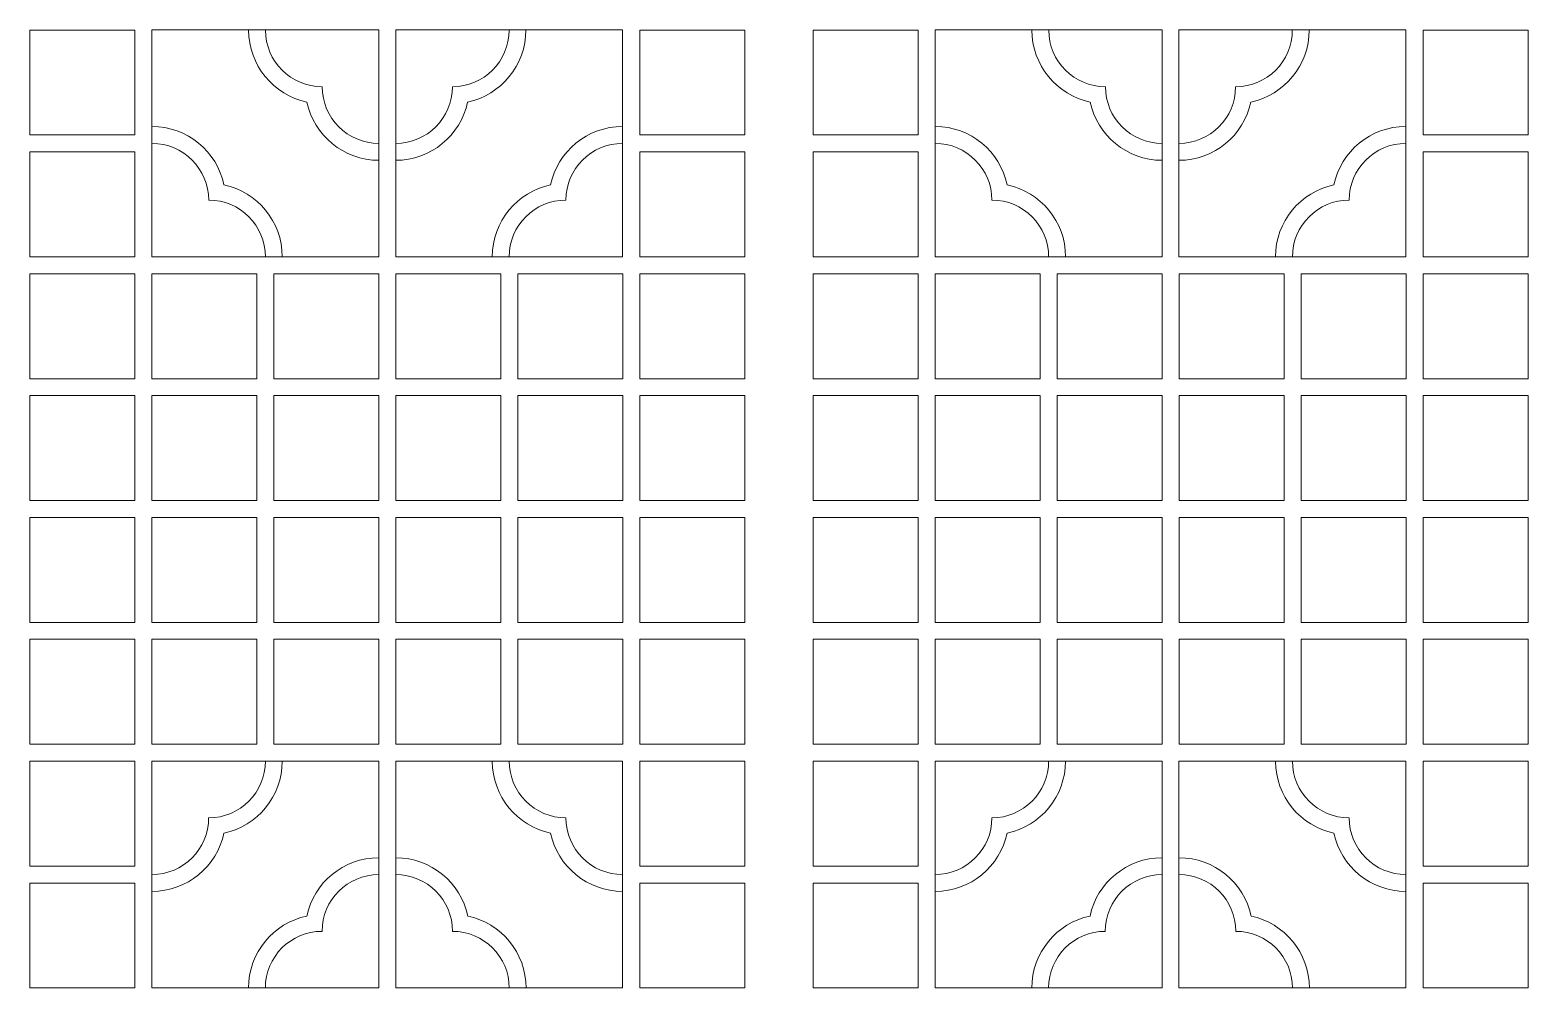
# Model space of a CAD drawing. Header units: centimetres. Extents: x -80 to 80, y -103 to 103.
# Drawn here: x -79.9 to 79.9, y -103.1 to -0.9 of the extents above; entities that cross this region are included whole.
import ezdxf

# ---------------------------------------------------------------- set-up
doc = ezdxf.new("R2010")
doc.units = ezdxf.units.CM
doc.header["$MEASUREMENT"] = 0
doc.layers.add('layer 1', color=7, linetype='Continuous')

msp = doc.modelspace()

# ---------------------------------------------------------------- linework, layer by layer
at = {"layer": 'layer 1', "color": 142, "lineweight": 9}
for points in [[(-79.88879, -12.10189), (-68.68879, -12.10189), (-68.68879, -0.90189), (-79.88879, -0.90189), (-79.88879, -12.10189)], [(-14.84901, -12.10189), (-3.64901, -12.10189), (-3.64901, -0.90189), (-14.84901, -0.90189), (-14.84901, -12.10189)], [(-79.88879, -25.10189), (-68.68879, -25.10189), (-68.68879, -13.90189), (-79.88879, -13.90189), (-79.88879, -25.10189)], [(-79.88879, -38.10189), (-68.68879, -38.10189), (-68.68879, -26.90189), (-79.88879, -26.90189), (-79.88879, -38.10189)], [(-66.87553, -38.10189), (-55.67553, -38.10189), (-55.67553, -26.90189), (-66.87553, -26.90189), (-66.87553, -38.10189)], [(-53.87553, -38.10189), (-42.67553, -38.10189), (-42.67553, -26.90189), (-53.87553, -26.90189), (-53.87553, -38.10189)], [(-40.86227, -38.10189), (-29.66227, -38.10189), (-29.66227, -26.90189), (-40.86227, -26.90189), (-40.86227, -38.10189)], [(-27.86227, -38.10189), (-16.66227, -38.10189), (-16.66227, -26.90189), (-27.86227, -26.90189), (-27.86227, -38.10189)], [(-14.84901, -38.10189), (-3.64901, -38.10189), (-3.64901, -26.90189), (-14.84901, -26.90189), (-14.84901, -38.10189)], [(-79.88879, -51.10189), (-68.68879, -51.10189), (-68.68879, -39.90189), (-79.88879, -39.90189), (-79.88879, -51.10189)], [(-53.87553, -51.10189), (-42.67553, -51.10189), (-42.67553, -39.90189), (-53.87553, -39.90189), (-53.87553, -51.10189)], [(-27.86227, -51.10189), (-16.66227, -51.10189), (-16.66227, -39.90189), (-27.86227, -39.90189), (-27.86227, -51.10189)], [(-79.88879, -64.10189), (-68.68879, -64.10189), (-68.68879, -52.90189), (-79.88879, -52.90189), (-79.88879, -64.10189)], [(-66.87553, -64.10189), (-55.67553, -64.10189), (-55.67553, -52.90189), (-66.87553, -52.90189), (-66.87553, -64.10189)], [(-53.87553, -64.10189), (-42.67553, -64.10189), (-42.67553, -52.90189), (-53.87553, -52.90189), (-53.87553, -64.10189)], [(-40.86227, -64.10189), (-29.66227, -64.10189), (-29.66227, -52.90189), (-40.86227, -52.90189), (-40.86227, -64.10189)], [(-27.86227, -64.10189), (-16.66227, -64.10189), (-16.66227, -52.90189), (-27.86227, -52.90189), (-27.86227, -64.10189)], [(-14.84901, -64.10189), (-3.64901, -64.10189), (-3.64901, -52.90189), (-14.84901, -52.90189), (-14.84901, -64.10189)], [(-79.88879, -77.10189), (-68.68879, -77.10189), (-68.68879, -65.90189), (-79.88879, -65.90189), (-79.88879, -77.10189)], [(-53.87553, -77.10189), (-42.67553, -77.10189), (-42.67553, -65.90189), (-53.87553, -65.90189), (-53.87553, -77.10189)], [(-27.86227, -77.10189), (-16.66227, -77.10189), (-16.66227, -65.90189), (-27.86227, -65.90189), (-27.86227, -77.10189)], [(-79.88879, -90.10189), (-68.68879, -90.10189), (-68.68879, -78.90189), (-79.88879, -78.90189), (-79.88879, -90.10189)], [(-66.87773, -103.09812), (-42.67773, -103.09812), (-42.67773, -78.89812), (-66.87773, -78.89812), (-66.87773, -103.09812)], [(-40.87773, -103.09812), (-16.67773, -103.09812), (-16.67773, -78.89812), (-40.87773, -78.89812), (-40.87773, -103.09812)], [(-14.84901, -90.10189), (-3.64901, -90.10189), (-3.64901, -78.90189), (-14.84901, -78.90189), (-14.84901, -90.10189)], [(-79.88879, -103.10189), (-68.68879, -103.10189), (-68.68879, -91.90189), (-79.88879, -91.90189), (-79.88879, -103.10189)]]:
    msp.add_lwpolyline(points, close=True, dxfattribs=at)
at = {"layer": 'layer 1', "color": 242, "lineweight": 9}
for points in [[(3.64902, -12.10189), (14.84902, -12.10189), (14.84902, -0.90189), (3.64902, -0.90189), (3.64902, -12.10189)], [(68.6888, -12.10189), (79.8888, -12.10189), (79.8888, -0.90189), (68.6888, -0.90189), (68.6888, -12.10189)], [(3.64902, -25.10189), (14.84902, -25.10189), (14.84902, -13.90189), (3.64902, -13.90189), (3.64902, -25.10189)], [(3.64902, -38.10189), (14.84902, -38.10189), (14.84902, -26.90189), (3.64902, -26.90189), (3.64902, -38.10189)], [(16.66228, -38.10189), (27.86228, -38.10189), (27.86228, -26.90189), (16.66228, -26.90189), (16.66228, -38.10189)], [(29.66228, -38.10189), (40.86228, -38.10189), (40.86228, -26.90189), (29.66228, -26.90189), (29.66228, -38.10189)], [(42.67554, -38.10189), (53.87554, -38.10189), (53.87554, -26.90189), (42.67554, -26.90189), (42.67554, -38.10189)], [(55.67554, -38.10189), (66.87554, -38.10189), (66.87554, -26.90189), (55.67554, -26.90189), (55.67554, -38.10189)], [(68.6888, -38.10189), (79.8888, -38.10189), (79.8888, -26.90189), (68.6888, -26.90189), (68.6888, -38.10189)], [(3.64902, -51.10189), (14.84902, -51.10189), (14.84902, -39.90189), (3.64902, -39.90189), (3.64902, -51.10189)], [(29.66228, -51.10189), (40.86228, -51.10189), (40.86228, -39.90189), (29.66228, -39.90189), (29.66228, -51.10189)], [(55.67554, -51.10189), (66.87554, -51.10189), (66.87554, -39.90189), (55.67554, -39.90189), (55.67554, -51.10189)], [(3.64902, -64.10189), (14.84902, -64.10189), (14.84902, -52.90189), (3.64902, -52.90189), (3.64902, -64.10189)], [(16.66228, -64.10189), (27.86228, -64.10189), (27.86228, -52.90189), (16.66228, -52.90189), (16.66228, -64.10189)], [(29.66228, -64.10189), (40.86228, -64.10189), (40.86228, -52.90189), (29.66228, -52.90189), (29.66228, -64.10189)], [(42.67554, -64.10189), (53.87554, -64.10189), (53.87554, -52.90189), (42.67554, -52.90189), (42.67554, -64.10189)], [(55.67554, -64.10189), (66.87554, -64.10189), (66.87554, -52.90189), (55.67554, -52.90189), (55.67554, -64.10189)], [(68.6888, -64.10189), (79.8888, -64.10189), (79.8888, -52.90189), (68.6888, -52.90189), (68.6888, -64.10189)], [(3.64902, -77.10189), (14.84902, -77.10189), (14.84902, -65.90189), (3.64902, -65.90189), (3.64902, -77.10189)], [(29.66228, -77.10189), (40.86228, -77.10189), (40.86228, -65.90189), (29.66228, -65.90189), (29.66228, -77.10189)], [(55.67554, -77.10189), (66.87554, -77.10189), (66.87554, -65.90189), (55.67554, -65.90189), (55.67554, -77.10189)], [(3.64902, -90.10189), (14.84902, -90.10189), (14.84902, -78.90189), (3.64902, -78.90189), (3.64902, -90.10189)], [(16.66008, -103.09812), (40.86008, -103.09812), (40.86008, -78.89812), (16.66008, -78.89812), (16.66008, -103.09812)], [(42.66008, -103.09812), (66.86008, -103.09812), (66.86008, -78.89812), (42.66008, -78.89812), (42.66008, -103.09812)], [(68.6888, -90.10189), (79.8888, -90.10189), (79.8888, -78.90189), (68.6888, -78.90189), (68.6888, -90.10189)], [(3.64902, -103.10189), (14.84902, -103.10189), (14.84902, -91.90189), (3.64902, -91.90189), (3.64902, -103.10189)]]:
    msp.add_lwpolyline(points, close=True, dxfattribs=at)
at = {"layer": 'layer 1', "color": 142, "lineweight": 9}
for points in [[(-66.87931, -25.09623), (-66.87931, -25.09623), (-66.87931, -0.89623), (-66.87931, -0.89623), (-66.87931, -0.89623), (-66.87931, -0.89623), (-42.67931, -0.89623), (-42.67931, -0.89623), (-42.67931, -0.89623), (-42.67931, -0.89623), (-42.67931, -25.09623), (-42.67931, -25.09623), (-42.67931, -25.09623), (-42.67931, -25.09623), (-66.87931, -25.09623), (-66.87931, -25.09623)], [(-16.67931, -25.09623), (-16.67931, -25.09623), (-16.67931, -0.89623), (-16.67931, -0.89623), (-16.67931, -0.89623), (-16.67931, -0.89623), (-40.87931, -0.89623), (-40.87931, -0.89623), (-40.87931, -0.89623), (-40.87931, -0.89623), (-40.87931, -25.09623), (-40.87931, -25.09623), (-40.87931, -25.09623), (-40.87931, -25.09623), (-16.67931, -25.09623), (-16.67931, -25.09623)], [(-3.64901, -25.10189), (-3.64901, -25.10189), (-14.84901, -25.10189), (-14.84901, -25.10189), (-14.84901, -25.10189), (-14.84901, -25.10189), (-14.84901, -13.90189), (-14.84901, -13.90189), (-14.84901, -13.90189), (-14.84901, -13.90189), (-3.64901, -13.90189), (-3.64901, -13.90189), (-3.64901, -13.90189), (-3.64901, -13.90189), (-3.64901, -25.10189), (-3.64901, -25.10189)], [(-55.67553, -51.10189), (-55.67553, -51.10189), (-66.87553, -51.10189), (-66.87553, -51.10189), (-66.87553, -51.10189), (-66.87553, -51.10189), (-66.87553, -39.90189), (-66.87553, -39.90189), (-66.87553, -39.90189), (-66.87553, -39.90189), (-55.67553, -39.90189), (-55.67553, -39.90189), (-55.67553, -39.90189), (-55.67553, -39.90189), (-55.67553, -51.10189), (-55.67553, -51.10189)], [(-29.66227, -51.10189), (-29.66227, -51.10189), (-40.86227, -51.10189), (-40.86227, -51.10189), (-40.86227, -51.10189), (-40.86227, -51.10189), (-40.86227, -39.90189), (-40.86227, -39.90189), (-40.86227, -39.90189), (-40.86227, -39.90189), (-29.66227, -39.90189), (-29.66227, -39.90189), (-29.66227, -39.90189), (-29.66227, -39.90189), (-29.66227, -51.10189), (-29.66227, -51.10189)], [(-3.64901, -51.10189), (-3.64901, -51.10189), (-14.84901, -51.10189), (-14.84901, -51.10189), (-14.84901, -51.10189), (-14.84901, -51.10189), (-14.84901, -39.90189), (-14.84901, -39.90189), (-14.84901, -39.90189), (-14.84901, -39.90189), (-3.64901, -39.90189), (-3.64901, -39.90189), (-3.64901, -39.90189), (-3.64901, -39.90189), (-3.64901, -51.10189), (-3.64901, -51.10189)], [(-55.67553, -77.10189), (-55.67553, -77.10189), (-66.87553, -77.10189), (-66.87553, -77.10189), (-66.87553, -77.10189), (-66.87553, -77.10189), (-66.87553, -65.90189), (-66.87553, -65.90189), (-66.87553, -65.90189), (-66.87553, -65.90189), (-55.67553, -65.90189), (-55.67553, -65.90189), (-55.67553, -65.90189), (-55.67553, -65.90189), (-55.67553, -77.10189), (-55.67553, -77.10189)], [(-29.66227, -77.10189), (-29.66227, -77.10189), (-40.86227, -77.10189), (-40.86227, -77.10189), (-40.86227, -77.10189), (-40.86227, -77.10189), (-40.86227, -65.90189), (-40.86227, -65.90189), (-40.86227, -65.90189), (-40.86227, -65.90189), (-29.66227, -65.90189), (-29.66227, -65.90189), (-29.66227, -65.90189), (-29.66227, -65.90189), (-29.66227, -77.10189), (-29.66227, -77.10189)], [(-3.64901, -77.10189), (-3.64901, -77.10189), (-14.84901, -77.10189), (-14.84901, -77.10189), (-14.84901, -77.10189), (-14.84901, -77.10189), (-14.84901, -65.90189), (-14.84901, -65.90189), (-14.84901, -65.90189), (-14.84901, -65.90189), (-3.64901, -65.90189), (-3.64901, -65.90189), (-3.64901, -65.90189), (-3.64901, -65.90189), (-3.64901, -77.10189), (-3.64901, -77.10189)], [(-3.64901, -103.10189), (-3.64901, -103.10189), (-14.84901, -103.10189), (-14.84901, -103.10189), (-14.84901, -103.10189), (-14.84901, -103.10189), (-14.84901, -91.90189), (-14.84901, -91.90189), (-14.84901, -91.90189), (-14.84901, -91.90189), (-3.64901, -91.90189), (-3.64901, -91.90189), (-3.64901, -91.90189), (-3.64901, -91.90189), (-3.64901, -103.10189), (-3.64901, -103.10189)]]:
    msp.add_open_spline(points, degree=3, knots=[0, 0, 0, 0, 0.2, 0.2, 0.2, 0.2, 0.4, 0.4, 0.4, 0.4, 0.6, 0.6, 0.6, 0.6, 1, 1, 1, 1], dxfattribs=at)
at = {"layer": 'layer 1', "color": 250, "lineweight": 9}
for points, knots in [([(-56.56956, -0.9019), (-56.56956, -4.67759), (-53.9025, -7.83159), (-50.34993, -8.5823), (-50.34993, -8.5823), (-49.59921, -12.13483), (-46.44523, -14.8019), (-42.66956, -14.8019)], [0, 0, 0, 0, 0.333333333, 0.333333333, 0.333333333, 0.333333333, 1, 1, 1, 1]), ([(-54.76956, -0.9019), (-54.76956, -4.24265), (-52.06032, -6.9512), (-48.71955, -6.9512), (-48.71955, -6.9512), (-48.71955, -6.95144), (-48.71956, -6.95167), (-48.71956, -6.9519), (-48.71956, -6.9519), (-48.71956, -10.29265), (-46.01032, -13.0019), (-42.66956, -13.0019)], [0, 0, 0, 0, 0.25, 0.25, 0.25, 0.25, 0.5, 0.5, 0.5, 0.5, 1, 1, 1, 1]), ([(-28.78906, -0.9019), (-28.78906, -4.24265), (-31.4983, -6.9512), (-34.83907, -6.9512), (-34.83907, -6.9512), (-34.83907, -6.95144), (-34.83906, -6.95167), (-34.83906, -6.9519), (-34.83906, -6.9519), (-34.83906, -10.29265), (-37.5483, -13.0019), (-40.88906, -13.0019)], [0, 0, 0, 0, 0.25, 0.25, 0.25, 0.25, 0.5, 0.5, 0.5, 0.5, 1, 1, 1, 1]), ([(-26.98906, -0.9019), (-26.98906, -4.67759), (-29.65612, -7.83159), (-33.20869, -8.5823), (-33.20869, -8.5823), (-33.95941, -12.13483), (-37.11339, -14.8019), (-40.88906, -14.8019)], [0, 0, 0, 0, 0.333333333, 0.333333333, 0.333333333, 0.333333333, 1, 1, 1, 1]), ([(-52.97767, -25.09782), (-52.97767, -21.32213), (-55.64473, -18.16813), (-59.1973, -17.41742), (-59.1973, -17.41742), (-59.94802, -13.86489), (-63.102, -11.19782), (-66.87767, -11.19782)], [0, 0, 0, 0, 0.333333333, 0.333333333, 0.333333333, 0.333333333, 1, 1, 1, 1]), ([(-30.58095, -25.09782), (-30.58095, -21.32213), (-27.91389, -18.16813), (-24.36132, -17.41742), (-24.36132, -17.41742), (-23.6106, -13.86489), (-20.45662, -11.19782), (-16.68095, -11.19782)], [0, 0, 0, 0, 0.333333333, 0.333333333, 0.333333333, 0.333333333, 1, 1, 1, 1]), ([(-54.77767, -25.09782), (-54.77767, -21.75707), (-57.48691, -19.04852), (-60.82768, -19.04852), (-60.82768, -19.04852), (-60.82768, -19.04828), (-60.82767, -19.04805), (-60.82767, -19.04782), (-60.82767, -19.04782), (-60.82767, -15.70707), (-63.53691, -12.99782), (-66.87767, -12.99782)], [0, 0, 0, 0, 0.25, 0.25, 0.25, 0.25, 0.5, 0.5, 0.5, 0.5, 1, 1, 1, 1]), ([(-28.78095, -25.09782), (-28.78095, -21.75707), (-26.07171, -19.04852), (-22.73094, -19.04852), (-22.73094, -19.04852), (-22.73094, -19.04828), (-22.73095, -19.04805), (-22.73095, -19.04782), (-22.73095, -19.04782), (-22.73095, -15.70707), (-20.02171, -12.99782), (-16.68095, -12.99782)], [0, 0, 0, 0, 0.25, 0.25, 0.25, 0.25, 0.5, 0.5, 0.5, 0.5, 1, 1, 1, 1]), ([(-66.87932, -90.99976), (-63.53857, -90.99976), (-60.83002, -88.29052), (-60.83002, -84.94975), (-60.83002, -84.94975), (-60.82978, -84.94975), (-60.82955, -84.94976), (-60.82932, -84.94976), (-60.82932, -84.94976), (-57.48857, -84.94976), (-54.77932, -82.24052), (-54.77932, -78.89976)], [0, 0, 0, 0, 0.25, 0.25, 0.25, 0.25, 0.5, 0.5, 0.5, 0.5, 1, 1, 1, 1]), ([(-66.87932, -92.79976), (-63.10363, -92.79976), (-59.94963, -90.1327), (-59.19892, -86.58013), (-59.19892, -86.58013), (-55.64639, -85.82941), (-52.97932, -82.67543), (-52.97932, -78.89976)], [0, 0, 0, 0, 0.333333333, 0.333333333, 0.333333333, 0.333333333, 1, 1, 1, 1]), ([(-16.67614, -92.79976), (-20.45183, -92.79976), (-23.60583, -90.1327), (-24.35654, -86.58013), (-24.35654, -86.58013), (-27.90907, -85.82941), (-30.57614, -82.67543), (-30.57614, -78.89976)], [0, 0, 0, 0, 0.333333333, 0.333333333, 0.333333333, 0.333333333, 1, 1, 1, 1]), ([(-16.67614, -90.99976), (-20.01689, -90.99976), (-22.72544, -88.29052), (-22.72544, -84.94975), (-22.72544, -84.94975), (-22.72568, -84.94975), (-22.72591, -84.94976), (-22.72614, -84.94976), (-22.72614, -84.94976), (-26.06689, -84.94976), (-28.77614, -82.24052), (-28.77614, -78.89976)], [0, 0, 0, 0, 0.25, 0.25, 0.25, 0.25, 0.5, 0.5, 0.5, 0.5, 1, 1, 1, 1]), ([(-42.6834, -89.20787), (-46.45909, -89.20787), (-49.61309, -91.87493), (-50.3638, -95.4275), (-50.3638, -95.4275), (-53.91633, -96.17822), (-56.5834, -99.3322), (-56.5834, -103.10787)], [0, 0, 0, 0, 0.333333333, 0.333333333, 0.333333333, 0.333333333, 1, 1, 1, 1]), ([(-40.87206, -89.20787), (-37.09637, -89.20787), (-33.94237, -91.87493), (-33.19166, -95.4275), (-33.19166, -95.4275), (-29.63913, -96.17822), (-26.97206, -99.3322), (-26.97206, -103.10787)], [0, 0, 0, 0, 0.333333333, 0.333333333, 0.333333333, 0.333333333, 1, 1, 1, 1]), ([(-42.6834, -91.00787), (-46.02415, -91.00787), (-48.7327, -93.71711), (-48.7327, -97.05788), (-48.7327, -97.05788), (-48.73294, -97.05788), (-48.73317, -97.05787), (-48.7334, -97.05787), (-48.7334, -97.05787), (-52.07415, -97.05787), (-54.7834, -99.76711), (-54.7834, -103.10787)], [0, 0, 0, 0, 0.25, 0.25, 0.25, 0.25, 0.5, 0.5, 0.5, 0.5, 1, 1, 1, 1]), ([(-40.87206, -91.00787), (-37.53131, -91.00787), (-34.82276, -93.71711), (-34.82276, -97.05788), (-34.82276, -97.05788), (-34.82252, -97.05788), (-34.82229, -97.05787), (-34.82206, -97.05787), (-34.82206, -97.05787), (-31.48131, -97.05787), (-28.77206, -99.76711), (-28.77206, -103.10787)], [0, 0, 0, 0, 0.25, 0.25, 0.25, 0.25, 0.5, 0.5, 0.5, 0.5, 1, 1, 1, 1])]:
    msp.add_open_spline(points, degree=3, knots=knots, dxfattribs=at)
at = {"layer": 'layer 1', "color": 242, "lineweight": 9}
for points, knots in [([(16.6585, -25.09623), (16.6585, -25.09623), (16.6585, -0.89623), (16.6585, -0.89623), (16.6585, -0.89623), (16.6585, -0.89623), (40.8585, -0.89623), (40.8585, -0.89623), (40.8585, -0.89623), (40.8585, -0.89623), (40.8585, -25.09623), (40.8585, -25.09623), (40.8585, -25.09623), (40.8585, -25.09623), (16.6585, -25.09623), (16.6585, -25.09623)], [0, 0, 0, 0, 0.2, 0.2, 0.2, 0.2, 0.4, 0.4, 0.4, 0.4, 0.6, 0.6, 0.6, 0.6, 1, 1, 1, 1]), ([(26.96825, -0.9019), (26.96825, -4.67759), (29.63531, -7.83159), (33.18788, -8.5823), (33.18788, -8.5823), (33.9386, -12.13483), (37.09258, -14.8019), (40.86825, -14.8019)], [0, 0, 0, 0, 0.333333333, 0.333333333, 0.333333333, 0.333333333, 1, 1, 1, 1]), ([(28.76825, -0.9019), (28.76825, -4.24265), (31.47749, -6.9512), (34.81826, -6.9512), (34.81826, -6.9512), (34.81826, -6.95144), (34.81825, -6.95167), (34.81825, -6.9519), (34.81825, -6.9519), (34.81825, -10.29265), (37.52749, -13.0019), (40.86825, -13.0019)], [0, 0, 0, 0, 0.25, 0.25, 0.25, 0.25, 0.5, 0.5, 0.5, 0.5, 1, 1, 1, 1]), ([(54.74875, -0.9019), (54.74875, -4.24265), (52.03951, -6.9512), (48.69874, -6.9512), (48.69874, -6.9512), (48.69874, -6.95144), (48.69875, -6.95167), (48.69875, -6.9519), (48.69875, -6.9519), (48.69875, -10.29265), (45.98951, -13.0019), (42.64875, -13.0019)], [0, 0, 0, 0, 0.25, 0.25, 0.25, 0.25, 0.5, 0.5, 0.5, 0.5, 1, 1, 1, 1]), ([(56.54875, -0.9019), (56.54875, -4.67759), (53.88169, -7.83159), (50.32912, -8.5823), (50.32912, -8.5823), (49.5784, -12.13483), (46.42442, -14.8019), (42.64875, -14.8019)], [0, 0, 0, 0, 0.333333333, 0.333333333, 0.333333333, 0.333333333, 1, 1, 1, 1]), ([(66.8585, -25.09623), (66.8585, -25.09623), (66.8585, -0.89623), (66.8585, -0.89623), (66.8585, -0.89623), (66.8585, -0.89623), (42.6585, -0.89623), (42.6585, -0.89623), (42.6585, -0.89623), (42.6585, -0.89623), (42.6585, -25.09623), (42.6585, -25.09623), (42.6585, -25.09623), (42.6585, -25.09623), (66.8585, -25.09623), (66.8585, -25.09623)], [0, 0, 0, 0, 0.2, 0.2, 0.2, 0.2, 0.4, 0.4, 0.4, 0.4, 0.6, 0.6, 0.6, 0.6, 1, 1, 1, 1]), ([(30.56014, -25.09782), (30.56014, -21.32213), (27.89308, -18.16813), (24.34051, -17.41742), (24.34051, -17.41742), (23.58979, -13.86489), (20.43581, -11.19782), (16.66014, -11.19782)], [0, 0, 0, 0, 0.333333333, 0.333333333, 0.333333333, 0.333333333, 1, 1, 1, 1]), ([(52.95686, -25.09782), (52.95686, -21.32213), (55.62392, -18.16813), (59.17649, -17.41742), (59.17649, -17.41742), (59.92721, -13.86489), (63.08119, -11.19782), (66.85686, -11.19782)], [0, 0, 0, 0, 0.333333333, 0.333333333, 0.333333333, 0.333333333, 1, 1, 1, 1]), ([(28.76014, -25.09782), (28.76014, -21.75707), (26.0509, -19.04852), (22.71013, -19.04852), (22.71013, -19.04852), (22.71013, -19.04828), (22.71014, -19.04805), (22.71014, -19.04782), (22.71014, -19.04782), (22.71014, -15.70707), (20.0009, -12.99782), (16.66014, -12.99782)], [0, 0, 0, 0, 0.25, 0.25, 0.25, 0.25, 0.5, 0.5, 0.5, 0.5, 1, 1, 1, 1]), ([(54.75686, -25.09782), (54.75686, -21.75707), (57.4661, -19.04852), (60.80687, -19.04852), (60.80687, -19.04852), (60.80687, -19.04828), (60.80686, -19.04805), (60.80686, -19.04782), (60.80686, -19.04782), (60.80686, -15.70707), (63.5161, -12.99782), (66.85686, -12.99782)], [0, 0, 0, 0, 0.25, 0.25, 0.25, 0.25, 0.5, 0.5, 0.5, 0.5, 1, 1, 1, 1]), ([(79.8888, -25.10189), (79.8888, -25.10189), (68.6888, -25.10189), (68.6888, -25.10189), (68.6888, -25.10189), (68.6888, -25.10189), (68.6888, -13.90189), (68.6888, -13.90189), (68.6888, -13.90189), (68.6888, -13.90189), (79.8888, -13.90189), (79.8888, -13.90189), (79.8888, -13.90189), (79.8888, -13.90189), (79.8888, -25.10189), (79.8888, -25.10189)], [0, 0, 0, 0, 0.2, 0.2, 0.2, 0.2, 0.4, 0.4, 0.4, 0.4, 0.6, 0.6, 0.6, 0.6, 1, 1, 1, 1]), ([(27.86228, -51.10189), (27.86228, -51.10189), (16.66228, -51.10189), (16.66228, -51.10189), (16.66228, -51.10189), (16.66228, -51.10189), (16.66228, -39.90189), (16.66228, -39.90189), (16.66228, -39.90189), (16.66228, -39.90189), (27.86228, -39.90189), (27.86228, -39.90189), (27.86228, -39.90189), (27.86228, -39.90189), (27.86228, -51.10189), (27.86228, -51.10189)], [0, 0, 0, 0, 0.2, 0.2, 0.2, 0.2, 0.4, 0.4, 0.4, 0.4, 0.6, 0.6, 0.6, 0.6, 1, 1, 1, 1]), ([(53.87554, -51.10189), (53.87554, -51.10189), (42.67554, -51.10189), (42.67554, -51.10189), (42.67554, -51.10189), (42.67554, -51.10189), (42.67554, -39.90189), (42.67554, -39.90189), (42.67554, -39.90189), (42.67554, -39.90189), (53.87554, -39.90189), (53.87554, -39.90189), (53.87554, -39.90189), (53.87554, -39.90189), (53.87554, -51.10189), (53.87554, -51.10189)], [0, 0, 0, 0, 0.2, 0.2, 0.2, 0.2, 0.4, 0.4, 0.4, 0.4, 0.6, 0.6, 0.6, 0.6, 1, 1, 1, 1]), ([(79.8888, -51.10189), (79.8888, -51.10189), (68.6888, -51.10189), (68.6888, -51.10189), (68.6888, -51.10189), (68.6888, -51.10189), (68.6888, -39.90189), (68.6888, -39.90189), (68.6888, -39.90189), (68.6888, -39.90189), (79.8888, -39.90189), (79.8888, -39.90189), (79.8888, -39.90189), (79.8888, -39.90189), (79.8888, -51.10189), (79.8888, -51.10189)], [0, 0, 0, 0, 0.2, 0.2, 0.2, 0.2, 0.4, 0.4, 0.4, 0.4, 0.6, 0.6, 0.6, 0.6, 1, 1, 1, 1]), ([(27.86228, -77.10189), (27.86228, -77.10189), (16.66228, -77.10189), (16.66228, -77.10189), (16.66228, -77.10189), (16.66228, -77.10189), (16.66228, -65.90189), (16.66228, -65.90189), (16.66228, -65.90189), (16.66228, -65.90189), (27.86228, -65.90189), (27.86228, -65.90189), (27.86228, -65.90189), (27.86228, -65.90189), (27.86228, -77.10189), (27.86228, -77.10189)], [0, 0, 0, 0, 0.2, 0.2, 0.2, 0.2, 0.4, 0.4, 0.4, 0.4, 0.6, 0.6, 0.6, 0.6, 1, 1, 1, 1]), ([(53.87554, -77.10189), (53.87554, -77.10189), (42.67554, -77.10189), (42.67554, -77.10189), (42.67554, -77.10189), (42.67554, -77.10189), (42.67554, -65.90189), (42.67554, -65.90189), (42.67554, -65.90189), (42.67554, -65.90189), (53.87554, -65.90189), (53.87554, -65.90189), (53.87554, -65.90189), (53.87554, -65.90189), (53.87554, -77.10189), (53.87554, -77.10189)], [0, 0, 0, 0, 0.2, 0.2, 0.2, 0.2, 0.4, 0.4, 0.4, 0.4, 0.6, 0.6, 0.6, 0.6, 1, 1, 1, 1]), ([(79.8888, -77.10189), (79.8888, -77.10189), (68.6888, -77.10189), (68.6888, -77.10189), (68.6888, -77.10189), (68.6888, -77.10189), (68.6888, -65.90189), (68.6888, -65.90189), (68.6888, -65.90189), (68.6888, -65.90189), (79.8888, -65.90189), (79.8888, -65.90189), (79.8888, -65.90189), (79.8888, -65.90189), (79.8888, -77.10189), (79.8888, -77.10189)], [0, 0, 0, 0, 0.2, 0.2, 0.2, 0.2, 0.4, 0.4, 0.4, 0.4, 0.6, 0.6, 0.6, 0.6, 1, 1, 1, 1]), ([(16.65849, -90.99976), (19.99924, -90.99976), (22.70779, -88.29052), (22.70779, -84.94975), (22.70779, -84.94975), (22.70803, -84.94975), (22.70826, -84.94976), (22.70849, -84.94976), (22.70849, -84.94976), (26.04924, -84.94976), (28.75849, -82.24052), (28.75849, -78.89976)], [0, 0, 0, 0, 0.25, 0.25, 0.25, 0.25, 0.5, 0.5, 0.5, 0.5, 1, 1, 1, 1]), ([(16.65849, -92.79976), (20.43418, -92.79976), (23.58818, -90.1327), (24.33889, -86.58013), (24.33889, -86.58013), (27.89142, -85.82941), (30.55849, -82.67543), (30.55849, -78.89976)], [0, 0, 0, 0, 0.333333333, 0.333333333, 0.333333333, 0.333333333, 1, 1, 1, 1]), ([(66.86167, -92.79976), (63.08598, -92.79976), (59.93198, -90.1327), (59.18127, -86.58013), (59.18127, -86.58013), (55.62874, -85.82941), (52.96167, -82.67543), (52.96167, -78.89976)], [0, 0, 0, 0, 0.333333333, 0.333333333, 0.333333333, 0.333333333, 1, 1, 1, 1]), ([(66.86167, -90.99976), (63.52092, -90.99976), (60.81237, -88.29052), (60.81237, -84.94975), (60.81237, -84.94975), (60.81213, -84.94975), (60.8119, -84.94976), (60.81167, -84.94976), (60.81167, -84.94976), (57.47092, -84.94976), (54.76167, -82.24052), (54.76167, -78.89976)], [0, 0, 0, 0, 0.25, 0.25, 0.25, 0.25, 0.5, 0.5, 0.5, 0.5, 1, 1, 1, 1]), ([(40.85441, -89.20787), (37.07872, -89.20787), (33.92472, -91.87493), (33.17401, -95.4275), (33.17401, -95.4275), (29.62148, -96.17822), (26.95441, -99.3322), (26.95441, -103.10787)], [0, 0, 0, 0, 0.333333333, 0.333333333, 0.333333333, 0.333333333, 1, 1, 1, 1]), ([(42.66575, -89.20787), (46.44144, -89.20787), (49.59544, -91.87493), (50.34615, -95.4275), (50.34615, -95.4275), (53.89868, -96.17822), (56.56575, -99.3322), (56.56575, -103.10787)], [0, 0, 0, 0, 0.333333333, 0.333333333, 0.333333333, 0.333333333, 1, 1, 1, 1]), ([(40.85441, -91.00787), (37.51366, -91.00787), (34.80511, -93.71711), (34.80511, -97.05788), (34.80511, -97.05788), (34.80487, -97.05788), (34.80464, -97.05787), (34.80441, -97.05787), (34.80441, -97.05787), (31.46366, -97.05787), (28.75441, -99.76711), (28.75441, -103.10787)], [0, 0, 0, 0, 0.25, 0.25, 0.25, 0.25, 0.5, 0.5, 0.5, 0.5, 1, 1, 1, 1]), ([(42.66575, -91.00787), (46.0065, -91.00787), (48.71505, -93.71711), (48.71505, -97.05788), (48.71505, -97.05788), (48.71529, -97.05788), (48.71552, -97.05787), (48.71575, -97.05787), (48.71575, -97.05787), (52.0565, -97.05787), (54.76575, -99.76711), (54.76575, -103.10787)], [0, 0, 0, 0, 0.25, 0.25, 0.25, 0.25, 0.5, 0.5, 0.5, 0.5, 1, 1, 1, 1]), ([(79.8888, -103.10189), (79.8888, -103.10189), (68.6888, -103.10189), (68.6888, -103.10189), (68.6888, -103.10189), (68.6888, -103.10189), (68.6888, -91.90189), (68.6888, -91.90189), (68.6888, -91.90189), (68.6888, -91.90189), (79.8888, -91.90189), (79.8888, -91.90189), (79.8888, -91.90189), (79.8888, -91.90189), (79.8888, -103.10189), (79.8888, -103.10189)], [0, 0, 0, 0, 0.2, 0.2, 0.2, 0.2, 0.4, 0.4, 0.4, 0.4, 0.6, 0.6, 0.6, 0.6, 1, 1, 1, 1])]:
    msp.add_open_spline(points, degree=3, knots=knots, dxfattribs=at)

doc.saveas('drawing.dxf')
